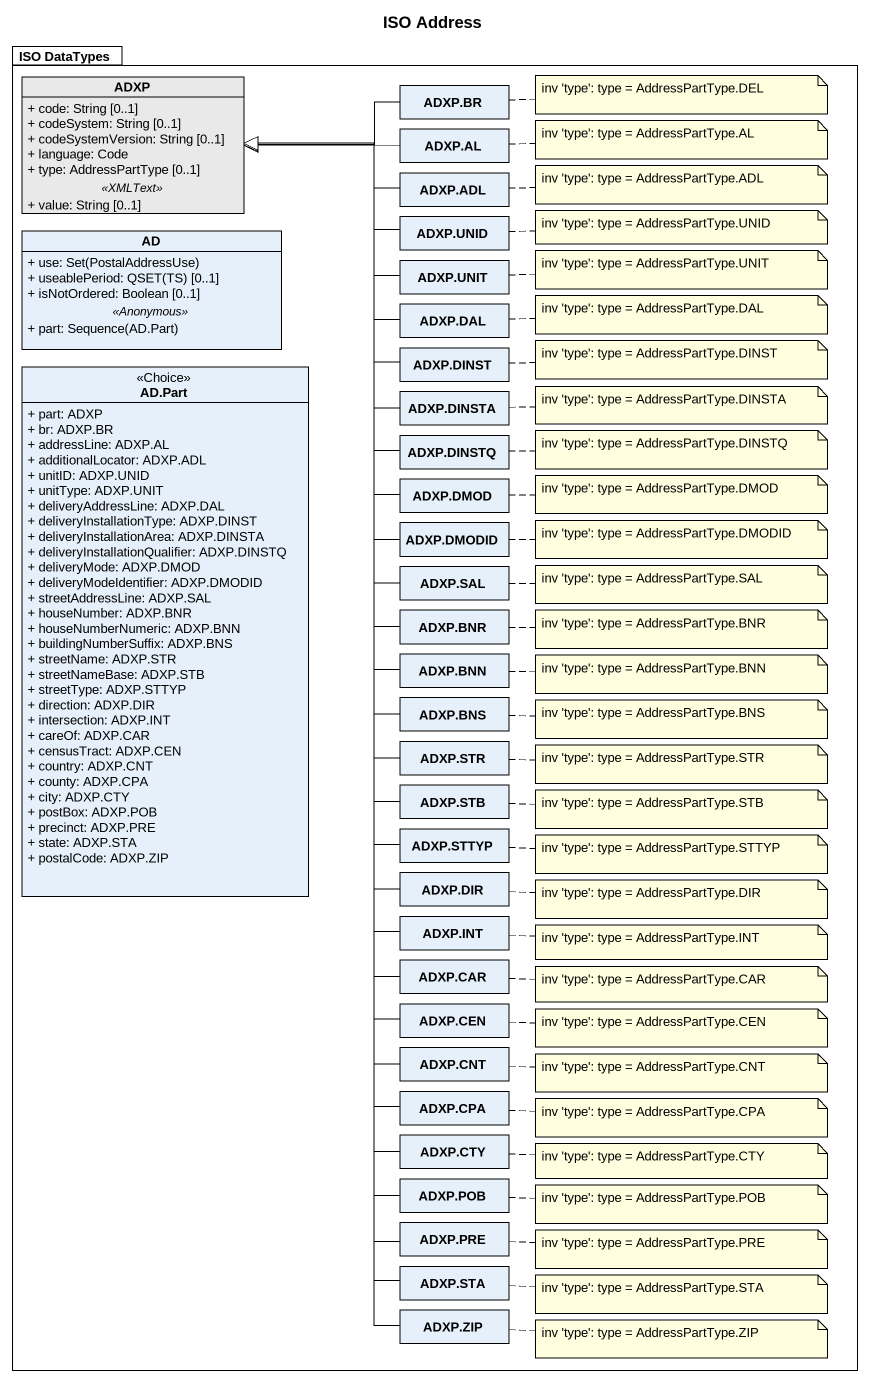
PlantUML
@startuml
title ISO Address
hide circle
hide empty members
skinparam classAttributeIconSize 0
package "ISO DataTypes" as ISO_DataTypes #FFFFFF {
  class ADXP #E9E9E9 {
    + code: String [0..1]
    + codeSystem: String [0..1]
    + codeSystemVersion: String [0..1]
    + language: Code
    + type: AddressPartType [0..1]
    .. <<XMLText>> ..
    + value: String [0..1]
  }
  class "ADXP.BR" as ADXP_BR
  class "ADXP.ADL" as ADXP_ADL
  class "ADXP.AL" as ADXP_AL
  class AD {
    {field} + use: Set(PostalAddressUse)
    {field} + useablePeriod: QSET(TS) [0..1]
    + isNotOrdered: Boolean [0..1]
    .. <<Anonymous>> ..
    {field} + part: Sequence(AD.Part)
  }
  class "ADXP.UNID" as ADXP_UNID
  class "ADXP.UNIT" as ADXP_UNIT
  class "ADXP.DAL" as ADXP_DAL
  class "AD.Part" as AD_Part <<Choice>> {
    + part: ADXP
    + br: ADXP.BR
    + addressLine: ADXP.AL
    + additionalLocator: ADXP.ADL
    + unitID: ADXP.UNID
    + unitType: ADXP.UNIT
    + deliveryAddressLine: ADXP.DAL
    + deliveryInstallationType: ADXP.DINST
    + deliveryInstallationArea: ADXP.DINSTA
    + deliveryInstallationQualifier: ADXP.DINSTQ
    + deliveryMode: ADXP.DMOD
    + deliveryModeIdentifier: ADXP.DMODID
    + streetAddressLine: ADXP.SAL
    + houseNumber: ADXP.BNR
    + houseNumberNumeric: ADXP.BNN
    + buildingNumberSuffix: ADXP.BNS
    + streetName: ADXP.STR
    + streetNameBase: ADXP.STB
    + streetType: ADXP.STTYP
    + direction: ADXP.DIR
    + intersection: ADXP.INT
    + careOf: ADXP.CAR
    + censusTract: ADXP.CEN
    + country: ADXP.CNT
    + county: ADXP.CPA
    + city: ADXP.CTY
    + postBox: ADXP.POB
    + precinct: ADXP.PRE
    + state: ADXP.STA
    + postalCode: ADXP.ZIP
  }
  class "ADXP.DINSTA" as ADXP_DINSTA
  class "ADXP.DINST" as ADXP_DINST
  class "ADXP.DINSTQ" as ADXP_DINSTQ
  class "ADXP.DMOD" as ADXP_DMOD
  class "ADXP.DMODID" as ADXP_DMODID
  class "ADXP.BNR" as ADXP_BNR
  class "ADXP.SAL" as ADXP_SAL
  class "ADXP.BNN" as ADXP_BNN
  class "ADXP.BNS" as ADXP_BNS
  class "ADXP.STR" as ADXP_STR
  class "ADXP.STTYP" as ADXP_STTYP
  class "ADXP.STB" as ADXP_STB
  class "ADXP.DIR" as ADXP_DIR
  class "ADXP.INT" as ADXP_INT
  class "ADXP.CAR" as ADXP_CAR
  class "ADXP.CNT" as ADXP_CNT
  class "ADXP.CEN" as ADXP_CEN
  class "ADXP.CPA" as ADXP_CPA
  class "ADXP.CTY" as ADXP_CTY
  class "ADXP.POB" as ADXP_POB
  class "ADXP.STA" as ADXP_STA
  class "ADXP.PRE" as ADXP_PRE
  class "ADXP.ZIP" as ADXP_ZIP
}
ADXP_BR -left-|> ADXP
ADXP_ADL -left-|> ADXP
ADXP_AL -left-|> ADXP
ADXP_UNID -left-|> ADXP
ADXP_UNIT -left-|> ADXP
ADXP_DAL -left-|> ADXP
ADXP_DINSTA -up-|> ADXP
ADXP_DINST -up-|> ADXP
ADXP_DINSTQ -up-|> ADXP
ADXP_DMOD -up-|> ADXP
ADXP_DMODID -up-|> ADXP
ADXP_BNR -up-|> ADXP
ADXP_SAL -up-|> ADXP
ADXP_BNN -up-|> ADXP
ADXP_BNS -up-|> ADXP
ADXP_STR -up-|> ADXP
ADXP_STTYP -up-|> ADXP
ADXP_STB -up-|> ADXP
ADXP_DIR -up-|> ADXP
ADXP_INT -up-|> ADXP
ADXP_CAR -up-|> ADXP
ADXP_CNT -up-|> ADXP
ADXP_CEN -up-|> ADXP
ADXP_CPA -up-|> ADXP
ADXP_CTY -up-|> ADXP
ADXP_POB -up-|> ADXP
ADXP_STA -up-|> ADXP
ADXP_PRE -up-|> ADXP
ADXP_ZIP -up-|> ADXP
note right of ADXP_AL : inv 'type': type = AddressPartType.AL
note right of ADXP_BR : inv 'type': type = AddressPartType.DEL
note right of ADXP_ADL : inv 'type': type = AddressPartType.ADL
note right of ADXP_UNID : inv 'type': type = AddressPartType.UNID
note right of ADXP_UNIT : inv 'type': type = AddressPartType.UNIT
note right of ADXP_DINST : inv 'type': type = AddressPartType.DINST
note right of ADXP_DAL : inv 'type': type = AddressPartType.DAL
note right of ADXP_DINSTA : inv 'type': type = AddressPartType.DINSTA
note right of ADXP_DINSTQ : inv 'type': type = AddressPartType.DINSTQ
note right of ADXP_DMOD : inv 'type': type = AddressPartType.DMOD
note right of ADXP_DMODID : inv 'type': type = AddressPartType.DMODID
note right of ADXP_BNR : inv 'type': type = AddressPartType.BNR
note right of ADXP_SAL : inv 'type': type = AddressPartType.SAL
note right of ADXP_BNN : inv 'type': type = AddressPartType.BNN
note right of ADXP_BNS : inv 'type': type = AddressPartType.BNS
note right of ADXP_STR : inv 'type': type = AddressPartType.STR
note right of ADXP_STB : inv 'type': type = AddressPartType.STB
note right of ADXP_STTYP : inv 'type': type = AddressPartType.STTYP
note right of ADXP_DIR : inv 'type': type = AddressPartType.DIR
note right of ADXP_INT : inv 'type': type = AddressPartType.INT
note right of ADXP_CAR : inv 'type': type = AddressPartType.CAR
note right of ADXP_CNT : inv 'type': type = AddressPartType.CNT
note right of ADXP_CEN : inv 'type': type = AddressPartType.CEN
note right of ADXP_CPA : inv 'type': type = AddressPartType.CPA
note right of ADXP_CTY : inv 'type': type = AddressPartType.CTY
note right of ADXP_POB : inv 'type': type = AddressPartType.POB
note right of ADXP_PRE : inv 'type': type = AddressPartType.PRE
note right of ADXP_ZIP : inv 'type': type = AddressPartType.ZIP
note right of ADXP_STA : inv 'type': type = AddressPartType.STA
@enduml
